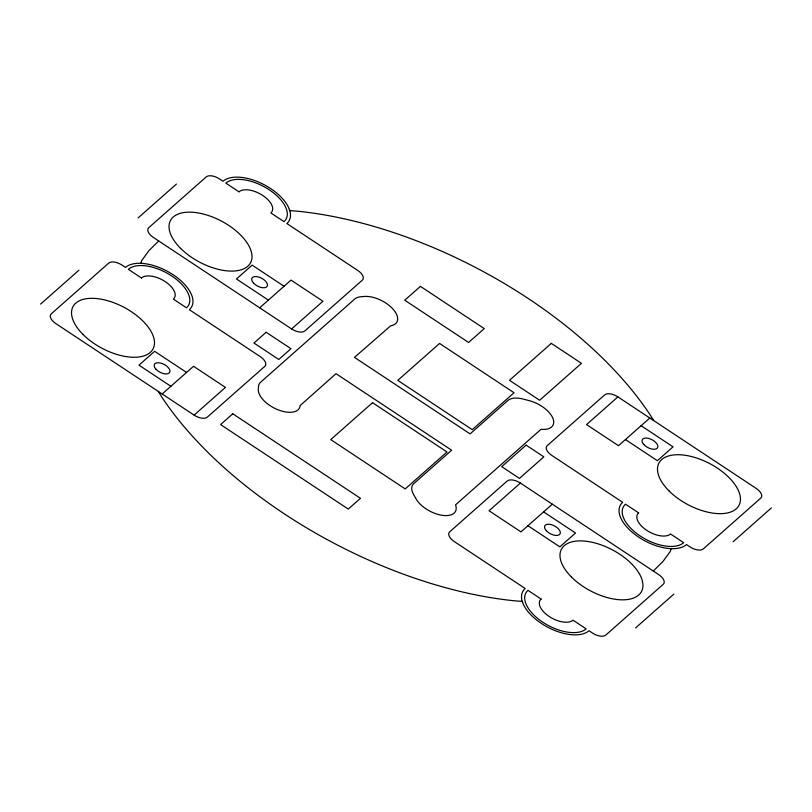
<?xml version="1.0" encoding="UTF-8"?>
<svg xmlns="http://www.w3.org/2000/svg" width="812" height="812" viewBox="0 0 812 812"><rect width="100%" height="100%" fill="white"/><g stroke="black" fill="none" stroke-linecap="round" stroke-linejoin="round"><path stroke-width="1.22" d="M40.6 304.094L78.906 270.234M138.111 217.92L176.417 184.07M162.177 393.982L193.52 366.283L225.442 387.415L194.098 415.115L55.784 323.562A10.779 5.532 27.8 0 1 51.268 313.848L108.737 263.068A10.779 5.532 27.8 0 1 121.952 265.088L125.495 267.432A38.803 19.924 27.8 0 1 173.088 274.71A38.803 19.924 27.8 0 1 189.338 309.687L260.266 356.641A10.779 5.532 27.8 0 1 264.783 366.354L207.314 417.135A10.779 5.532 27.8 0 1 194.098 415.115M259.688 307.809L291.031 280.11L322.953 301.242L291.609 328.941L153.295 237.388A10.779 5.532 27.8 0 1 148.779 227.675L206.248 176.894A10.779 5.532 27.8 0 1 219.463 178.914L223.006 181.259A38.803 19.924 27.8 0 1 270.599 188.536A38.803 19.924 27.8 0 1 286.849 223.513L357.777 270.467A10.779 5.532 27.8 0 1 362.294 280.181L304.825 330.961A10.779 5.532 27.8 0 1 291.609 328.941M520.39 483.059A10.779 5.532 27.8 0 0 507.175 481.039L449.706 531.819A10.779 5.532 27.8 0 0 454.223 541.533L525.151 588.487A38.803 19.924 27.8 0 0 541.401 623.464A38.803 19.924 27.8 0 0 588.994 630.741L592.537 633.086A10.779 5.532 27.8 0 0 605.752 635.106L663.221 584.325A10.779 5.532 27.8 0 0 658.705 574.612L520.39 483.059L489.047 510.758L520.969 531.89L552.312 504.191M617.902 396.885A10.779 5.532 27.8 0 0 604.686 394.865L547.217 445.646A10.779 5.532 27.8 0 0 551.734 455.359L622.662 502.313A38.803 19.924 27.8 0 0 638.912 537.29A38.803 19.924 27.8 0 0 686.505 544.568L690.048 546.912A10.779 5.532 27.8 0 0 703.263 548.932L760.732 498.152A10.779 5.532 27.8 0 0 756.216 488.438L617.902 396.885L586.558 424.585L618.48 445.717L649.823 418.018M635.583 627.93L673.889 594.079M733.094 541.766L771.4 507.906M158.685 240.961L148.951 250.634L141.735 260.55L140.811 263.332M653.315 571.039L663.049 561.366L670.265 551.449L671.189 548.668M641.115 425.711L673.036 446.833L657.365 460.688L625.443 439.556M284.068 286.271L252.146 265.138L236.475 278.993L268.396 300.115M543.604 511.885L575.525 533.007L559.854 546.862L527.932 525.729M186.557 372.444L154.635 351.312L138.964 365.167L170.885 386.289M653.65 420.545L650.534 415.439A301.78 154.98 27.8 0 0 296.39 211.09L289.742 210.633L289.377 209.455M158.35 391.455L161.466 396.56A301.78 154.98 27.8 0 0 515.61 600.91L522.258 601.367L522.623 602.545M258.51 386.502L258.297 389.324A22.848 11.733 27.8 0 0 278.313 409.908A22.848 11.733 27.8 0 0 300.146 405.564L336.006 373.682L451.624 450.203L413.836 483.597A22.848 11.733 27.8 0 0 413.399 494.143L416.028 498.832A22.848 11.733 27.8 0 0 441.616 515.224A22.848 11.733 27.8 0 0 455.745 505.47L455.522 504.871L541.036 429.294L541.939 429.386A22.848 11.733 27.8 0 0 552.749 417.926A22.848 11.733 27.8 0 0 529.475 400.722L523.364 399.108A22.848 11.733 27.8 0 0 507.865 400.499L470.087 433.892L354.468 357.371L390.613 325.876A22.848 11.733 27.8 0 0 393.079 309.179A22.848 11.733 27.8 0 0 364.456 296.461A67.914 34.875 27.8 0 0 359.584 296.928A22.848 11.733 27.8 0 0 354.661 299.09L260.632 382.188A22.848 11.733 27.8 0 0 258.51 386.502M266.133 332.26L253.953 343.04L278.77 359.472L290.96 348.693L266.133 332.26M232.79 413.805L220.6 424.585L348.277 509.083L360.467 498.314L232.79 413.805M420.423 286.362L404.752 300.217L468.585 342.461L484.256 328.616L420.423 286.362M372.535 402.691L330.738 439.617L405.218 488.915L447.006 451.979L372.535 402.691M439.566 343.446L397.778 380.371L472.259 429.67L514.047 392.744L439.566 343.446M551.297 343.385L509.5 380.31L539.645 400.265L581.443 363.329L551.297 343.385M526.105 445.128L501.725 466.667L519.457 478.41L543.837 456.862L526.105 445.128M238.972 191.825L225.848 183.136A35.352 18.158 27.8 0 1 269.208 189.775A35.352 18.158 27.8 0 1 284.007 221.635L270.883 212.957A19.397 9.967 27.8 0 0 262.763 195.469A19.397 9.967 27.8 0 0 238.972 191.825M638.628 512.869L625.504 504.191A35.352 18.158 27.8 0 0 640.303 536.052A35.352 18.158 27.8 0 0 683.663 542.69L670.539 534.002A19.397 9.967 27.8 0 1 646.748 530.358A19.397 9.967 27.8 0 1 638.628 512.869M141.461 277.998L128.337 269.31A35.352 18.158 27.8 0 1 171.697 275.948A35.352 18.158 27.8 0 1 186.496 307.809L173.372 299.131A19.397 9.967 27.8 0 0 165.252 281.642A19.397 9.967 27.8 0 0 141.461 277.998M541.117 599.043L527.993 590.365A35.352 18.158 27.8 0 0 542.792 622.225A35.352 18.158 27.8 0 0 586.152 628.864L573.028 620.175A19.397 9.967 27.8 0 1 549.237 616.531A19.397 9.967 27.8 0 1 541.117 599.043M546.334 530.703A8.617 4.425 27.8 0 0 559.833 534.205A8.617 4.425 27.8 0 0 551.135 524.603A8.617 4.425 27.8 0 0 546.334 530.703M571.557 577.129A45.269 23.243 27.8 0 0 641.318 591.836A45.269 23.243 27.8 0 0 591.542 542.152A45.269 23.243 27.8 0 0 571.557 577.129M643.845 444.529A8.617 4.425 27.8 0 0 657.344 448.041A8.617 4.425 27.8 0 0 648.646 438.429A8.617 4.425 27.8 0 0 643.845 444.529M669.068 490.955A45.269 23.243 27.8 0 0 738.829 505.663A45.269 23.243 27.8 0 0 689.053 455.979A45.269 23.243 27.8 0 0 669.068 490.955M155.955 369.196A8.617 4.425 27.8 0 0 169.454 372.708A8.617 4.425 27.8 0 0 160.756 363.096A8.617 4.425 27.8 0 0 155.955 369.196M83.098 334.554A45.269 23.243 27.8 0 0 152.859 349.272A45.269 23.243 27.8 0 0 103.083 299.577A45.269 23.243 27.8 0 0 83.098 334.554M253.466 283.023A8.617 4.425 27.8 0 0 266.965 286.534A8.617 4.425 27.8 0 0 258.267 276.922A8.617 4.425 27.8 0 0 253.466 283.023M180.609 248.381A45.269 23.243 27.8 0 0 250.37 263.098A45.269 23.243 27.8 0 0 200.594 213.404A45.269 23.243 27.8 0 0 180.609 248.381"/></g></svg>
